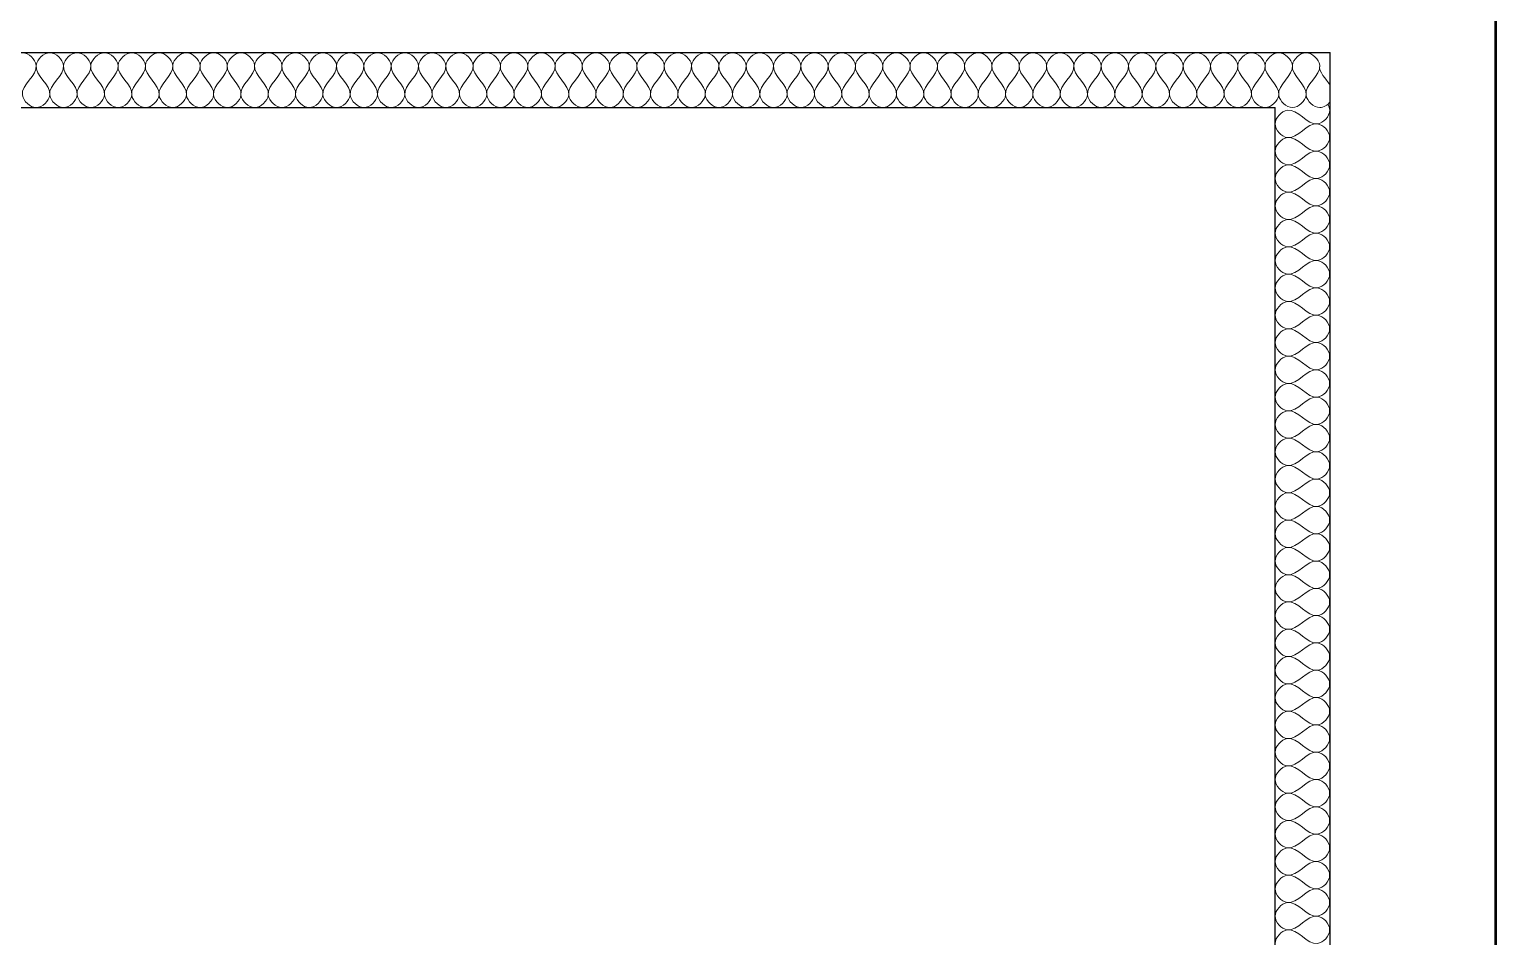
# Model space of a CAD drawing. Header units: metres. Extents: x 125 to 1179, y 511 to 749.
# Drawn here: x 1125.5 to 1178.6, y 560.8 to 593.7 of the extents above; entities that cross this region are included whole.
import ezdxf

# ---------------------------------------------------------------- set-up
doc = ezdxf.new("R2010")
doc.units = ezdxf.units.M
doc.layers.add('Text18', color=8, linetype='Continuous', lineweight=18)

msp = doc.modelspace()

# ---------------------------------------------------------------- linework, layer by layer
at = {"lineweight": 50}
msp.add_line((1178.635, 527.829), (1178.635, 627.829), dxfattribs=at)
for p, q in [((828.635, 592.829), (1172.635, 592.829)), ((1172.635, 527.829), (1172.635, 592.829)), ((830.635, 590.829), (1170.635, 590.829)), ((1170.635, 529.829), (1170.635, 590.829))]:
    msp.add_line(p, q)
at = {"layer": 'Text18', "color": 0, "ltscale": 0.5}
for points, knots in [([(1124.721, 592.364), (1124.751, 592.578), (1125.216, 593.042), (1126.101, 592.161), (1124.818, 591.478), (1125.489, 590.83), (1125.711, 590.829)], [2.217326, 2.217326, 2.217326, 2.217326, 2.553667, 2.890008, 3.49416, 3.830501, 3.830501, 3.830501, 3.830501]), ([(1125.711, 590.829), (1125.944, 590.832), (1126.595, 591.476), (1125.658, 591.981), (1125.711, 592.364)], [1.2768335, 1.2768335, 1.2768335, 1.2768335, 1.6131741, 2.2173264, 2.2173264, 2.2173264, 2.2173264]), ([(1125.711, 592.364), (1125.741, 592.578), (1126.206, 593.042), (1127.091, 592.161), (1125.809, 591.478), (1126.48, 590.83), (1126.701, 590.829)], [2.217326, 2.217326, 2.217326, 2.217326, 2.553667, 2.890008, 3.49416, 3.830501, 3.830501, 3.830501, 3.830501]), ([(1126.701, 590.829), (1126.934, 590.832), (1127.585, 591.476), (1126.648, 591.981), (1126.701, 592.364)], [1.2768335, 1.2768335, 1.2768335, 1.2768335, 1.6131741, 2.2173264, 2.2173264, 2.2173264, 2.2173264]), ([(1126.701, 592.364), (1126.731, 592.578), (1127.196, 593.042), (1128.082, 592.161), (1126.799, 591.478), (1127.47, 590.83), (1127.692, 590.829)], [2.217326, 2.217326, 2.217326, 2.217326, 2.553667, 2.890008, 3.49416, 3.830501, 3.830501, 3.830501, 3.830501]), ([(1127.692, 590.829), (1127.924, 590.832), (1128.575, 591.476), (1127.638, 591.981), (1127.692, 592.364)], [1.2768335, 1.2768335, 1.2768335, 1.2768335, 1.6131741, 2.2173264, 2.2173264, 2.2173264, 2.2173264]), ([(1127.692, 592.364), (1127.721, 592.578), (1128.187, 593.042), (1129.072, 592.161), (1127.789, 591.478), (1128.46, 590.83), (1128.682, 590.829)], [2.217326, 2.217326, 2.217326, 2.217326, 2.553667, 2.890008, 3.49416, 3.830501, 3.830501, 3.830501, 3.830501]), ([(1128.682, 590.829), (1128.915, 590.832), (1129.565, 591.476), (1128.629, 591.981), (1128.682, 592.364)], [1.2768335, 1.2768335, 1.2768335, 1.2768335, 1.6131741, 2.2173264, 2.2173264, 2.2173264, 2.2173264]), ([(1128.682, 592.364), (1128.712, 592.578), (1129.177, 593.042), (1130.062, 592.161), (1128.779, 591.478), (1129.45, 590.83), (1129.672, 590.829)], [2.217326, 2.217326, 2.217326, 2.217326, 2.553667, 2.890008, 3.49416, 3.830501, 3.830501, 3.830501, 3.830501]), ([(1129.672, 590.829), (1129.905, 590.832), (1130.556, 591.476), (1129.619, 591.981), (1129.672, 592.364)], [1.2768335, 1.2768335, 1.2768335, 1.2768335, 1.6131741, 2.2173264, 2.2173264, 2.2173264, 2.2173264]), ([(1129.672, 592.364), (1129.702, 592.578), (1130.167, 593.042), (1131.052, 592.161), (1129.77, 591.478), (1130.441, 590.83), (1130.662, 590.829)], [2.217326, 2.217326, 2.217326, 2.217326, 2.553667, 2.890008, 3.49416, 3.830501, 3.830501, 3.830501, 3.830501]), ([(1130.662, 590.829), (1130.895, 590.832), (1131.546, 591.476), (1130.609, 591.981), (1130.662, 592.364)], [1.2768335, 1.2768335, 1.2768335, 1.2768335, 1.6131741, 2.2173264, 2.2173264, 2.2173264, 2.2173264]), ([(1130.662, 592.364), (1130.692, 592.578), (1131.157, 593.042), (1132.043, 592.161), (1130.76, 591.478), (1131.431, 590.83), (1131.653, 590.829)], [2.217326, 2.217326, 2.217326, 2.217326, 2.553667, 2.890008, 3.49416, 3.830501, 3.830501, 3.830501, 3.830501]), ([(1131.653, 590.829), (1131.885, 590.832), (1132.536, 591.476), (1131.6, 591.981), (1131.653, 592.364)], [1.2768335, 1.2768335, 1.2768335, 1.2768335, 1.6131741, 2.2173264, 2.2173264, 2.2173264, 2.2173264]), ([(1131.653, 592.364), (1131.682, 592.578), (1132.148, 593.042), (1133.033, 592.161), (1131.75, 591.478), (1132.421, 590.83), (1132.643, 590.829)], [2.217326, 2.217326, 2.217326, 2.217326, 2.553667, 2.890008, 3.49416, 3.830501, 3.830501, 3.830501, 3.830501]), ([(1132.643, 590.829), (1132.876, 590.832), (1133.526, 591.476), (1132.59, 591.981), (1132.643, 592.364)], [1.2768335, 1.2768335, 1.2768335, 1.2768335, 1.6131741, 2.2173264, 2.2173264, 2.2173264, 2.2173264]), ([(1132.643, 592.364), (1132.673, 592.578), (1133.138, 593.042), (1134.023, 592.161), (1132.74, 591.478), (1133.411, 590.83), (1133.633, 590.829)], [2.217326, 2.217326, 2.217326, 2.217326, 2.553667, 2.890008, 3.49416, 3.830501, 3.830501, 3.830501, 3.830501]), ([(1133.633, 590.829), (1133.866, 590.832), (1134.517, 591.476), (1133.58, 591.981), (1133.633, 592.364)], [1.2768335, 1.2768335, 1.2768335, 1.2768335, 1.6131741, 2.2173264, 2.2173264, 2.2173264, 2.2173264]), ([(1133.633, 592.364), (1133.663, 592.578), (1134.128, 593.042), (1135.013, 592.161), (1133.731, 591.478), (1134.402, 590.83), (1134.623, 590.829)], [2.217326, 2.217326, 2.217326, 2.217326, 2.553667, 2.890008, 3.49416, 3.830501, 3.830501, 3.830501, 3.830501]), ([(1134.623, 590.829), (1134.856, 590.832), (1135.507, 591.476), (1134.57, 591.981), (1134.623, 592.364)], [1.2768335, 1.2768335, 1.2768335, 1.2768335, 1.6131741, 2.2173264, 2.2173264, 2.2173264, 2.2173264]), ([(1134.623, 592.364), (1134.653, 592.578), (1135.118, 593.042), (1136.004, 592.161), (1134.721, 591.478), (1135.392, 590.83), (1135.614, 590.829)], [2.217326, 2.217326, 2.217326, 2.217326, 2.553667, 2.890008, 3.49416, 3.830501, 3.830501, 3.830501, 3.830501]), ([(1135.614, 590.829), (1135.846, 590.832), (1136.497, 591.476), (1135.561, 591.981), (1135.614, 592.364)], [1.2768335, 1.2768335, 1.2768335, 1.2768335, 1.6131741, 2.2173264, 2.2173264, 2.2173264, 2.2173264]), ([(1135.614, 592.364), (1135.643, 592.578), (1136.109, 593.042), (1136.994, 592.161), (1135.711, 591.478), (1136.382, 590.83), (1136.604, 590.829)], [2.217326, 2.217326, 2.217326, 2.217326, 2.553667, 2.890008, 3.49416, 3.830501, 3.830501, 3.830501, 3.830501]), ([(1136.604, 590.829), (1136.837, 590.832), (1137.487, 591.476), (1136.551, 591.981), (1136.604, 592.364)], [1.2768335, 1.2768335, 1.2768335, 1.2768335, 1.6131741, 2.2173264, 2.2173264, 2.2173264, 2.2173264]), ([(1136.604, 592.364), (1136.634, 592.578), (1137.099, 593.042), (1137.984, 592.161), (1136.701, 591.478), (1137.372, 590.83), (1137.594, 590.829)], [2.217326, 2.217326, 2.217326, 2.217326, 2.553667, 2.890008, 3.49416, 3.830501, 3.830501, 3.830501, 3.830501]), ([(1137.594, 590.829), (1137.827, 590.832), (1138.478, 591.476), (1137.541, 591.981), (1137.594, 592.364)], [1.2768335, 1.2768335, 1.2768335, 1.2768335, 1.6131741, 2.2173264, 2.2173264, 2.2173264, 2.2173264]), ([(1137.594, 592.364), (1137.624, 592.578), (1138.089, 593.042), (1138.974, 592.161), (1137.692, 591.478), (1138.363, 590.83), (1138.584, 590.829)], [2.217326, 2.217326, 2.217326, 2.217326, 2.553667, 2.890008, 3.49416, 3.830501, 3.830501, 3.830501, 3.830501]), ([(1138.584, 590.829), (1138.817, 590.832), (1139.468, 591.476), (1138.531, 591.981), (1138.584, 592.364)], [1.2768335, 1.2768335, 1.2768335, 1.2768335, 1.6131741, 2.2173264, 2.2173264, 2.2173264, 2.2173264]), ([(1138.584, 592.364), (1138.614, 592.578), (1139.079, 593.042), (1139.965, 592.161), (1138.682, 591.478), (1139.353, 590.83), (1139.575, 590.829)], [2.217326, 2.217326, 2.217326, 2.217326, 2.553667, 2.890008, 3.49416, 3.830501, 3.830501, 3.830501, 3.830501]), ([(1139.575, 590.829), (1139.807, 590.832), (1140.458, 591.476), (1139.522, 591.981), (1139.575, 592.364)], [1.2768335, 1.2768335, 1.2768335, 1.2768335, 1.6131741, 2.2173264, 2.2173264, 2.2173264, 2.2173264]), ([(1139.575, 592.364), (1139.604, 592.578), (1140.07, 593.042), (1140.955, 592.161), (1139.672, 591.478), (1140.343, 590.83), (1140.565, 590.829)], [2.217326, 2.217326, 2.217326, 2.217326, 2.553667, 2.890008, 3.49416, 3.830501, 3.830501, 3.830501, 3.830501]), ([(1140.565, 590.829), (1140.798, 590.832), (1141.448, 591.476), (1140.512, 591.981), (1140.565, 592.364)], [1.2768335, 1.2768335, 1.2768335, 1.2768335, 1.6131741, 2.2173264, 2.2173264, 2.2173264, 2.2173264]), ([(1140.565, 592.364), (1140.595, 592.578), (1141.06, 593.042), (1141.945, 592.161), (1140.662, 591.478), (1141.333, 590.83), (1141.555, 590.829)], [2.217326, 2.217326, 2.217326, 2.217326, 2.553667, 2.890008, 3.49416, 3.830501, 3.830501, 3.830501, 3.830501]), ([(1141.555, 590.829), (1141.788, 590.832), (1142.439, 591.476), (1141.502, 591.981), (1141.555, 592.364)], [1.2768335, 1.2768335, 1.2768335, 1.2768335, 1.6131741, 2.2173264, 2.2173264, 2.2173264, 2.2173264]), ([(1141.555, 592.364), (1141.585, 592.578), (1142.05, 593.042), (1142.935, 592.161), (1141.653, 591.478), (1142.324, 590.83), (1142.546, 590.829)], [2.217326, 2.217326, 2.217326, 2.217326, 2.553667, 2.890008, 3.49416, 3.830501, 3.830501, 3.830501, 3.830501]), ([(1142.546, 590.829), (1142.778, 590.832), (1143.429, 591.476), (1142.492, 591.981), (1142.546, 592.364)], [1.2768335, 1.2768335, 1.2768335, 1.2768335, 1.6131741, 2.2173264, 2.2173264, 2.2173264, 2.2173264]), ([(1142.546, 592.364), (1142.575, 592.578), (1143.04, 593.042), (1143.926, 592.161), (1142.643, 591.478), (1143.314, 590.83), (1143.536, 590.829)], [2.217326, 2.217326, 2.217326, 2.217326, 2.553667, 2.890008, 3.49416, 3.830501, 3.830501, 3.830501, 3.830501]), ([(1143.536, 590.829), (1143.768, 590.832), (1144.419, 591.476), (1143.483, 591.981), (1143.536, 592.364)], [1.2768335, 1.2768335, 1.2768335, 1.2768335, 1.6131741, 2.2173264, 2.2173264, 2.2173264, 2.2173264]), ([(1143.536, 592.364), (1143.565, 592.578), (1144.031, 593.042), (1144.916, 592.161), (1143.633, 591.478), (1144.304, 590.83), (1144.526, 590.829)], [2.217326, 2.217326, 2.217326, 2.217326, 2.553667, 2.890008, 3.49416, 3.830501, 3.830501, 3.830501, 3.830501]), ([(1144.526, 590.829), (1144.759, 590.832), (1145.409, 591.476), (1144.473, 591.981), (1144.526, 592.364)], [1.2768335, 1.2768335, 1.2768335, 1.2768335, 1.6131741, 2.2173264, 2.2173264, 2.2173264, 2.2173264]), ([(1144.526, 592.364), (1144.556, 592.578), (1145.021, 593.042), (1145.906, 592.161), (1144.623, 591.478), (1145.294, 590.83), (1145.516, 590.829)], [2.217326, 2.217326, 2.217326, 2.217326, 2.553667, 2.890008, 3.49416, 3.830501, 3.830501, 3.830501, 3.830501]), ([(1145.516, 590.829), (1145.749, 590.832), (1146.4, 591.476), (1145.463, 591.981), (1145.516, 592.364)], [1.2768335, 1.2768335, 1.2768335, 1.2768335, 1.6131741, 2.2173264, 2.2173264, 2.2173264, 2.2173264]), ([(1145.516, 592.364), (1145.546, 592.578), (1146.011, 593.042), (1146.896, 592.161), (1145.614, 591.478), (1146.285, 590.83), (1146.507, 590.829)], [2.217326, 2.217326, 2.217326, 2.217326, 2.553667, 2.890008, 3.49416, 3.830501, 3.830501, 3.830501, 3.830501]), ([(1146.507, 590.829), (1146.739, 590.832), (1147.39, 591.476), (1146.453, 591.981), (1146.507, 592.364)], [1.2768335, 1.2768335, 1.2768335, 1.2768335, 1.6131741, 2.2173264, 2.2173264, 2.2173264, 2.2173264]), ([(1146.507, 592.364), (1146.536, 592.578), (1147.001, 593.042), (1147.887, 592.161), (1146.604, 591.478), (1147.275, 590.83), (1147.497, 590.829)], [2.217326, 2.217326, 2.217326, 2.217326, 2.553667, 2.890008, 3.49416, 3.830501, 3.830501, 3.830501, 3.830501]), ([(1147.497, 590.829), (1147.73, 590.832), (1148.38, 591.476), (1147.444, 591.981), (1147.497, 592.364)], [1.2768335, 1.2768335, 1.2768335, 1.2768335, 1.6131741, 2.2173264, 2.2173264, 2.2173264, 2.2173264]), ([(1147.497, 592.364), (1147.526, 592.578), (1147.992, 593.042), (1148.877, 592.161), (1147.594, 591.478), (1148.265, 590.83), (1148.487, 590.829)], [2.217326, 2.217326, 2.217326, 2.217326, 2.553667, 2.890008, 3.49416, 3.830501, 3.830501, 3.830501, 3.830501]), ([(1148.487, 590.829), (1148.72, 590.832), (1149.37, 591.476), (1148.434, 591.981), (1148.487, 592.364)], [1.2768335, 1.2768335, 1.2768335, 1.2768335, 1.6131741, 2.2173264, 2.2173264, 2.2173264, 2.2173264]), ([(1148.487, 592.364), (1148.517, 592.578), (1148.982, 593.042), (1149.867, 592.161), (1148.584, 591.478), (1149.255, 590.83), (1149.477, 590.829)], [2.217326, 2.217326, 2.217326, 2.217326, 2.553667, 2.890008, 3.49416, 3.830501, 3.830501, 3.830501, 3.830501]), ([(1149.477, 590.829), (1149.71, 590.832), (1150.361, 591.476), (1149.424, 591.981), (1149.477, 592.364)], [1.2768335, 1.2768335, 1.2768335, 1.2768335, 1.6131741, 2.2173264, 2.2173264, 2.2173264, 2.2173264]), ([(1149.477, 592.364), (1149.507, 592.578), (1149.972, 593.042), (1150.858, 592.161), (1149.575, 591.478), (1150.246, 590.83), (1150.468, 590.829)], [2.217326, 2.217326, 2.217326, 2.217326, 2.553667, 2.890008, 3.49416, 3.830501, 3.830501, 3.830501, 3.830501]), ([(1150.468, 590.829), (1150.7, 590.832), (1151.351, 591.476), (1150.414, 591.981), (1150.468, 592.364)], [1.2768335, 1.2768335, 1.2768335, 1.2768335, 1.6131741, 2.2173264, 2.2173264, 2.2173264, 2.2173264]), ([(1150.468, 592.364), (1150.497, 592.578), (1150.962, 593.042), (1151.848, 592.161), (1150.565, 591.478), (1151.236, 590.83), (1151.458, 590.829)], [2.217326, 2.217326, 2.217326, 2.217326, 2.553667, 2.890008, 3.49416, 3.830501, 3.830501, 3.830501, 3.830501]), ([(1151.458, 590.829), (1151.691, 590.832), (1152.341, 591.476), (1151.405, 591.981), (1151.458, 592.364)], [1.2768335, 1.2768335, 1.2768335, 1.2768335, 1.6131741, 2.2173264, 2.2173264, 2.2173264, 2.2173264]), ([(1151.458, 592.364), (1151.487, 592.578), (1151.953, 593.042), (1152.838, 592.161), (1151.555, 591.478), (1152.226, 590.83), (1152.448, 590.829)], [2.217326, 2.217326, 2.217326, 2.217326, 2.553667, 2.890008, 3.49416, 3.830501, 3.830501, 3.830501, 3.830501]), ([(1152.448, 590.829), (1152.681, 590.832), (1153.331, 591.476), (1152.395, 591.981), (1152.448, 592.364)], [1.2768335, 1.2768335, 1.2768335, 1.2768335, 1.6131741, 2.2173264, 2.2173264, 2.2173264, 2.2173264]), ([(1152.448, 592.364), (1152.478, 592.578), (1152.943, 593.042), (1153.828, 592.161), (1152.545, 591.478), (1153.216, 590.83), (1153.438, 590.829)], [2.217326, 2.217326, 2.217326, 2.217326, 2.553667, 2.890008, 3.49416, 3.830501, 3.830501, 3.830501, 3.830501]), ([(1153.438, 590.829), (1153.671, 590.832), (1154.322, 591.476), (1153.385, 591.981), (1153.438, 592.364)], [1.2768335, 1.2768335, 1.2768335, 1.2768335, 1.6131741, 2.2173264, 2.2173264, 2.2173264, 2.2173264]), ([(1153.438, 592.364), (1153.468, 592.578), (1153.933, 593.042), (1154.819, 592.161), (1153.536, 591.478), (1154.207, 590.83), (1154.429, 590.829)], [2.217326, 2.217326, 2.217326, 2.217326, 2.553667, 2.890008, 3.49416, 3.830501, 3.830501, 3.830501, 3.830501]), ([(1154.429, 590.829), (1154.661, 590.832), (1155.312, 591.476), (1154.375, 591.981), (1154.429, 592.364)], [1.2768335, 1.2768335, 1.2768335, 1.2768335, 1.6131741, 2.2173264, 2.2173264, 2.2173264, 2.2173264]), ([(1154.429, 592.364), (1154.458, 592.578), (1154.923, 593.042), (1155.809, 592.161), (1154.526, 591.478), (1155.197, 590.83), (1155.419, 590.829)], [2.217326, 2.217326, 2.217326, 2.217326, 2.553667, 2.890008, 3.49416, 3.830501, 3.830501, 3.830501, 3.830501]), ([(1155.419, 590.829), (1155.652, 590.832), (1156.302, 591.476), (1155.366, 591.981), (1155.419, 592.364)], [1.2768335, 1.2768335, 1.2768335, 1.2768335, 1.6131741, 2.2173264, 2.2173264, 2.2173264, 2.2173264]), ([(1155.419, 592.364), (1155.448, 592.578), (1155.914, 593.042), (1156.799, 592.161), (1155.516, 591.478), (1156.187, 590.83), (1156.409, 590.829)], [2.217326, 2.217326, 2.217326, 2.217326, 2.553667, 2.890008, 3.49416, 3.830501, 3.830501, 3.830501, 3.830501]), ([(1156.409, 590.829), (1156.642, 590.832), (1157.293, 591.476), (1156.356, 591.981), (1156.409, 592.364)], [1.2768335, 1.2768335, 1.2768335, 1.2768335, 1.6131741, 2.2173264, 2.2173264, 2.2173264, 2.2173264]), ([(1156.409, 592.364), (1156.439, 592.578), (1156.904, 593.042), (1157.789, 592.161), (1156.507, 591.478), (1157.177, 590.83), (1157.399, 590.829)], [2.217326, 2.217326, 2.217326, 2.217326, 2.553667, 2.890008, 3.49416, 3.830501, 3.830501, 3.830501, 3.830501]), ([(1157.399, 590.829), (1157.632, 590.832), (1158.283, 591.476), (1157.346, 591.981), (1157.399, 592.364)], [1.2768335, 1.2768335, 1.2768335, 1.2768335, 1.6131741, 2.2173264, 2.2173264, 2.2173264, 2.2173264]), ([(1157.399, 592.364), (1157.429, 592.578), (1157.894, 593.042), (1158.78, 592.161), (1157.497, 591.478), (1158.168, 590.83), (1158.39, 590.829)], [2.217326, 2.217326, 2.217326, 2.217326, 2.553667, 2.890008, 3.49416, 3.830501, 3.830501, 3.830501, 3.830501]), ([(1158.39, 590.829), (1158.622, 590.832), (1159.273, 591.476), (1158.336, 591.981), (1158.39, 592.364)], [1.2768335, 1.2768335, 1.2768335, 1.2768335, 1.6131741, 2.2173264, 2.2173264, 2.2173264, 2.2173264]), ([(1158.39, 592.364), (1158.419, 592.578), (1158.884, 593.042), (1159.77, 592.161), (1158.487, 591.478), (1159.158, 590.83), (1159.38, 590.829)], [2.217326, 2.217326, 2.217326, 2.217326, 2.553667, 2.890008, 3.49416, 3.830501, 3.830501, 3.830501, 3.830501]), ([(1159.38, 590.829), (1159.613, 590.832), (1160.263, 591.476), (1159.327, 591.981), (1159.38, 592.364)], [1.2768335, 1.2768335, 1.2768335, 1.2768335, 1.6131741, 2.2173264, 2.2173264, 2.2173264, 2.2173264]), ([(1159.38, 592.364), (1159.409, 592.578), (1159.875, 593.042), (1160.76, 592.161), (1159.477, 591.478), (1160.148, 590.83), (1160.37, 590.829)], [2.217326, 2.217326, 2.217326, 2.217326, 2.553667, 2.890008, 3.49416, 3.830501, 3.830501, 3.830501, 3.830501]), ([(1160.37, 590.829), (1160.603, 590.832), (1161.254, 591.476), (1160.317, 591.981), (1160.37, 592.364)], [1.2768335, 1.2768335, 1.2768335, 1.2768335, 1.6131741, 2.2173264, 2.2173264, 2.2173264, 2.2173264]), ([(1160.37, 592.364), (1160.4, 592.578), (1160.865, 593.042), (1161.75, 592.161), (1160.468, 591.478), (1161.138, 590.83), (1161.36, 590.829)], [2.217326, 2.217326, 2.217326, 2.217326, 2.553667, 2.890008, 3.49416, 3.830501, 3.830501, 3.830501, 3.830501]), ([(1161.36, 590.829), (1161.593, 590.832), (1162.244, 591.476), (1161.307, 591.981), (1161.36, 592.364)], [1.2768335, 1.2768335, 1.2768335, 1.2768335, 1.6131741, 2.2173264, 2.2173264, 2.2173264, 2.2173264]), ([(1161.36, 592.364), (1161.39, 592.578), (1161.855, 593.042), (1162.741, 592.161), (1161.458, 591.478), (1162.129, 590.83), (1162.351, 590.829)], [2.217326, 2.217326, 2.217326, 2.217326, 2.553667, 2.890008, 3.49416, 3.830501, 3.830501, 3.830501, 3.830501]), ([(1162.351, 590.829), (1162.583, 590.832), (1163.234, 591.476), (1162.297, 591.981), (1162.351, 592.364)], [1.2768335, 1.2768335, 1.2768335, 1.2768335, 1.6131741, 2.2173264, 2.2173264, 2.2173264, 2.2173264]), ([(1162.351, 592.364), (1162.38, 592.578), (1162.845, 593.042), (1163.731, 592.161), (1162.448, 591.478), (1163.119, 590.83), (1163.341, 590.829)], [2.217326, 2.217326, 2.217326, 2.217326, 2.553667, 2.890008, 3.49416, 3.830501, 3.830501, 3.830501, 3.830501]), ([(1163.341, 590.829), (1163.574, 590.832), (1164.224, 591.476), (1163.288, 591.981), (1163.341, 592.364)], [1.2768335, 1.2768335, 1.2768335, 1.2768335, 1.6131741, 2.2173264, 2.2173264, 2.2173264, 2.2173264]), ([(1163.341, 592.364), (1163.37, 592.578), (1163.836, 593.042), (1164.721, 592.161), (1163.438, 591.478), (1164.109, 590.83), (1164.331, 590.829)], [2.217326, 2.217326, 2.217326, 2.217326, 2.553667, 2.890008, 3.49416, 3.830501, 3.830501, 3.830501, 3.830501]), ([(1164.331, 590.829), (1164.564, 590.832), (1165.215, 591.476), (1164.278, 591.981), (1164.331, 592.364)], [1.2768335, 1.2768335, 1.2768335, 1.2768335, 1.6131741, 2.2173264, 2.2173264, 2.2173264, 2.2173264]), ([(1164.331, 592.364), (1164.361, 592.578), (1164.826, 593.042), (1165.711, 592.161), (1164.429, 591.478), (1165.099, 590.83), (1165.321, 590.829)], [2.217326, 2.217326, 2.217326, 2.217326, 2.553667, 2.890008, 3.49416, 3.830501, 3.830501, 3.830501, 3.830501]), ([(1165.321, 590.829), (1165.554, 590.832), (1166.205, 591.476), (1165.268, 591.981), (1165.321, 592.364)], [1.2768335, 1.2768335, 1.2768335, 1.2768335, 1.6131741, 2.2173264, 2.2173264, 2.2173264, 2.2173264]), ([(1165.321, 592.364), (1165.351, 592.578), (1165.816, 593.042), (1166.702, 592.161), (1165.419, 591.478), (1166.09, 590.83), (1166.312, 590.829)], [2.217326, 2.217326, 2.217326, 2.217326, 2.553667, 2.890008, 3.49416, 3.830501, 3.830501, 3.830501, 3.830501]), ([(1166.312, 590.829), (1166.544, 590.832), (1167.195, 591.476), (1166.258, 591.981), (1166.312, 592.364)], [1.2768335, 1.2768335, 1.2768335, 1.2768335, 1.6131741, 2.2173264, 2.2173264, 2.2173264, 2.2173264]), ([(1166.312, 592.364), (1166.341, 592.578), (1166.806, 593.042), (1167.692, 592.161), (1166.409, 591.478), (1167.08, 590.83), (1167.302, 590.829)], [2.217326, 2.217326, 2.217326, 2.217326, 2.553667, 2.890008, 3.49416, 3.830501, 3.830501, 3.830501, 3.830501]), ([(1167.302, 590.829), (1167.535, 590.832), (1168.185, 591.476), (1167.249, 591.981), (1167.302, 592.364)], [1.2768335, 1.2768335, 1.2768335, 1.2768335, 1.6131741, 2.2173264, 2.2173264, 2.2173264, 2.2173264]), ([(1167.302, 592.364), (1167.331, 592.578), (1167.797, 593.042), (1168.682, 592.161), (1167.399, 591.478), (1168.07, 590.83), (1168.292, 590.829)], [2.217326, 2.217326, 2.217326, 2.217326, 2.553667, 2.890008, 3.49416, 3.830501, 3.830501, 3.830501, 3.830501]), ([(1168.292, 590.829), (1168.525, 590.832), (1169.176, 591.476), (1168.239, 591.981), (1168.292, 592.364)], [1.2768335, 1.2768335, 1.2768335, 1.2768335, 1.6131741, 2.2173264, 2.2173264, 2.2173264, 2.2173264]), ([(1168.292, 592.364), (1168.322, 592.578), (1168.787, 593.042), (1169.672, 592.161), (1168.39, 591.478), (1169.06, 590.83), (1169.282, 590.829)], [2.217326, 2.217326, 2.217326, 2.217326, 2.553667, 2.890008, 3.49416, 3.830501, 3.830501, 3.830501, 3.830501]), ([(1169.282, 590.829), (1169.515, 590.832), (1170.166, 591.476), (1169.229, 591.981), (1169.282, 592.364)], [1.2768335, 1.2768335, 1.2768335, 1.2768335, 1.6131741, 2.2173264, 2.2173264, 2.2173264, 2.2173264]), ([(1169.282, 592.364), (1169.312, 592.578), (1169.777, 593.042), (1170.663, 592.161), (1169.38, 591.478), (1170.051, 590.83), (1170.273, 590.829)], [2.217326, 2.217326, 2.217326, 2.217326, 2.553667, 2.890008, 3.49416, 3.830501, 3.830501, 3.830501, 3.830501]), ([(1170.273, 590.829), (1170.505, 590.832), (1171.156, 591.476), (1170.219, 591.981), (1170.273, 592.364)], [1.2768335, 1.2768335, 1.2768335, 1.2768335, 1.6131741, 2.2173264, 2.2173264, 2.2173264, 2.2173264]), ([(1170.273, 592.364), (1170.302, 592.578), (1170.767, 593.042), (1171.653, 592.161), (1170.37, 591.478), (1171.041, 590.83), (1171.263, 590.829)], [2.217326, 2.217326, 2.217326, 2.217326, 2.553667, 2.890008, 3.49416, 3.830501, 3.830501, 3.830501, 3.830501]), ([(1171.263, 590.829), (1171.496, 590.832), (1172.146, 591.476), (1171.21, 591.981), (1171.263, 592.364)], [1.2768335, 1.2768335, 1.2768335, 1.2768335, 1.6131741, 2.2173264, 2.2173264, 2.2173264, 2.2173264]), ([(1171.263, 592.364), (1171.293, 592.578), (1171.758, 593.042), (1172.643, 592.161), (1171.36, 591.478), (1172.031, 590.83), (1172.253, 590.829)], [2.217326, 2.217326, 2.217326, 2.217326, 2.553667, 2.890008, 3.49416, 3.830501, 3.830501, 3.830501, 3.830501]), ([(1172.55, 590.95), (1172.591, 590.881), (1172.691, 590.573), (1171.966, 589.845), (1171.283, 591.128), (1170.636, 590.457), (1170.635, 590.235)], [2.444294, 2.444294, 2.444294, 2.444294, 2.553667, 2.890008, 3.49416, 3.830501, 3.830501, 3.830501, 3.830501]), ([(1170.635, 590.235), (1170.637, 590.002), (1171.282, 589.351), (1171.786, 590.288), (1172.17, 590.235)], [1.2768335, 1.2768335, 1.2768335, 1.2768335, 1.6131741, 2.2173264, 2.2173264, 2.2173264, 2.2173264]), ([(1172.17, 590.235), (1172.383, 590.205), (1172.847, 589.74), (1171.966, 588.855), (1171.283, 590.137), (1170.636, 589.466), (1170.635, 589.244)], [2.217326, 2.217326, 2.217326, 2.217326, 2.553667, 2.890008, 3.49416, 3.830501, 3.830501, 3.830501, 3.830501]), ([(1170.635, 589.244), (1170.637, 589.012), (1171.282, 588.361), (1171.786, 589.298), (1172.17, 589.244)], [1.2768335, 1.2768335, 1.2768335, 1.2768335, 1.6131741, 2.2173264, 2.2173264, 2.2173264, 2.2173264]), ([(1172.17, 589.244), (1172.383, 589.215), (1172.847, 588.75), (1171.966, 587.864), (1171.283, 589.147), (1170.636, 588.476), (1170.635, 588.254)], [2.217326, 2.217326, 2.217326, 2.217326, 2.553667, 2.890008, 3.49416, 3.830501, 3.830501, 3.830501, 3.830501]), ([(1170.635, 588.254), (1170.637, 588.022), (1171.282, 587.371), (1171.786, 588.307), (1172.17, 588.254)], [1.2768335, 1.2768335, 1.2768335, 1.2768335, 1.6131741, 2.2173264, 2.2173264, 2.2173264, 2.2173264]), ([(1172.17, 588.254), (1172.383, 588.225), (1172.847, 587.759), (1171.966, 586.874), (1171.283, 588.157), (1170.636, 587.486), (1170.635, 587.264)], [2.217326, 2.217326, 2.217326, 2.217326, 2.553667, 2.890008, 3.49416, 3.830501, 3.830501, 3.830501, 3.830501]), ([(1170.635, 587.264), (1170.637, 587.031), (1171.282, 586.381), (1171.786, 587.317), (1172.17, 587.264)], [1.2768335, 1.2768335, 1.2768335, 1.2768335, 1.6131741, 2.2173264, 2.2173264, 2.2173264, 2.2173264]), ([(1172.17, 587.264), (1172.383, 587.234), (1172.847, 586.769), (1171.966, 585.884), (1171.283, 587.167), (1170.636, 586.496), (1170.635, 586.274)], [2.217326, 2.217326, 2.217326, 2.217326, 2.553667, 2.890008, 3.49416, 3.830501, 3.830501, 3.830501, 3.830501]), ([(1170.635, 586.274), (1170.637, 586.041), (1171.282, 585.39), (1171.786, 586.327), (1172.17, 586.274)], [1.2768335, 1.2768335, 1.2768335, 1.2768335, 1.6131741, 2.2173264, 2.2173264, 2.2173264, 2.2173264]), ([(1172.17, 586.274), (1172.383, 586.244), (1172.847, 585.779), (1171.966, 584.894), (1171.283, 586.176), (1170.636, 585.505), (1170.635, 585.283)], [2.217326, 2.217326, 2.217326, 2.217326, 2.553667, 2.890008, 3.49416, 3.830501, 3.830501, 3.830501, 3.830501]), ([(1170.635, 585.283), (1170.637, 585.051), (1171.282, 584.4), (1171.786, 585.337), (1172.17, 585.283)], [1.2768335, 1.2768335, 1.2768335, 1.2768335, 1.6131741, 2.2173264, 2.2173264, 2.2173264, 2.2173264]), ([(1172.17, 585.283), (1172.383, 585.254), (1172.847, 584.789), (1171.966, 583.903), (1171.283, 585.186), (1170.636, 584.515), (1170.635, 584.293)], [2.217326, 2.217326, 2.217326, 2.217326, 2.553667, 2.890008, 3.49416, 3.830501, 3.830501, 3.830501, 3.830501]), ([(1170.635, 584.293), (1170.637, 584.061), (1171.282, 583.41), (1171.786, 584.346), (1172.17, 584.293)], [1.2768335, 1.2768335, 1.2768335, 1.2768335, 1.6131741, 2.2173264, 2.2173264, 2.2173264, 2.2173264]), ([(1172.17, 584.293), (1172.383, 584.264), (1172.847, 583.798), (1171.966, 582.913), (1171.283, 584.196), (1170.636, 583.525), (1170.635, 583.303)], [2.217326, 2.217326, 2.217326, 2.217326, 2.553667, 2.890008, 3.49416, 3.830501, 3.830501, 3.830501, 3.830501]), ([(1170.635, 583.303), (1170.637, 583.07), (1171.282, 582.42), (1171.786, 583.356), (1172.17, 583.303)], [1.2768335, 1.2768335, 1.2768335, 1.2768335, 1.6131741, 2.2173264, 2.2173264, 2.2173264, 2.2173264]), ([(1172.17, 583.303), (1172.383, 583.273), (1172.847, 582.808), (1171.966, 581.923), (1171.283, 583.206), (1170.636, 582.535), (1170.635, 582.313)], [2.217326, 2.217326, 2.217326, 2.217326, 2.553667, 2.890008, 3.49416, 3.830501, 3.830501, 3.830501, 3.830501]), ([(1170.635, 582.313), (1170.637, 582.08), (1171.282, 581.429), (1171.786, 582.366), (1172.17, 582.313)], [1.2768335, 1.2768335, 1.2768335, 1.2768335, 1.6131741, 2.2173264, 2.2173264, 2.2173264, 2.2173264]), ([(1172.17, 582.313), (1172.383, 582.283), (1172.847, 581.818), (1171.966, 580.932), (1171.283, 582.215), (1170.636, 581.544), (1170.635, 581.322)], [2.217326, 2.217326, 2.217326, 2.217326, 2.553667, 2.890008, 3.49416, 3.830501, 3.830501, 3.830501, 3.830501]), ([(1170.635, 581.322), (1170.637, 581.09), (1171.282, 580.439), (1171.786, 581.376), (1172.17, 581.322)], [1.2768335, 1.2768335, 1.2768335, 1.2768335, 1.6131741, 2.2173264, 2.2173264, 2.2173264, 2.2173264]), ([(1172.17, 581.322), (1172.383, 581.293), (1172.847, 580.828), (1171.966, 579.942), (1171.283, 581.225), (1170.636, 580.554), (1170.635, 580.332)], [2.217326, 2.217326, 2.217326, 2.217326, 2.553667, 2.890008, 3.49416, 3.830501, 3.830501, 3.830501, 3.830501]), ([(1170.635, 580.332), (1170.637, 580.099), (1171.282, 579.449), (1171.786, 580.385), (1172.17, 580.332)], [1.2768335, 1.2768335, 1.2768335, 1.2768335, 1.6131741, 2.2173264, 2.2173264, 2.2173264, 2.2173264]), ([(1172.17, 580.332), (1172.383, 580.303), (1172.847, 579.837), (1171.966, 578.952), (1171.283, 580.235), (1170.636, 579.564), (1170.635, 579.342)], [2.217326, 2.217326, 2.217326, 2.217326, 2.553667, 2.890008, 3.49416, 3.830501, 3.830501, 3.830501, 3.830501]), ([(1170.635, 579.342), (1170.637, 579.109), (1171.282, 578.459), (1171.786, 579.395), (1172.17, 579.342)], [1.2768335, 1.2768335, 1.2768335, 1.2768335, 1.6131741, 2.2173264, 2.2173264, 2.2173264, 2.2173264]), ([(1172.17, 579.342), (1172.383, 579.312), (1172.847, 578.847), (1171.966, 577.962), (1171.283, 579.245), (1170.636, 578.574), (1170.635, 578.352)], [2.217326, 2.217326, 2.217326, 2.217326, 2.553667, 2.890008, 3.49416, 3.830501, 3.830501, 3.830501, 3.830501]), ([(1170.635, 578.352), (1170.637, 578.119), (1171.282, 577.468), (1171.786, 578.405), (1172.17, 578.352)], [1.2768335, 1.2768335, 1.2768335, 1.2768335, 1.6131741, 2.2173264, 2.2173264, 2.2173264, 2.2173264]), ([(1172.17, 578.352), (1172.383, 578.322), (1172.847, 577.857), (1171.966, 576.971), (1171.283, 578.254), (1170.636, 577.583), (1170.635, 577.361)], [2.217326, 2.217326, 2.217326, 2.217326, 2.553667, 2.890008, 3.49416, 3.830501, 3.830501, 3.830501, 3.830501]), ([(1170.635, 577.361), (1170.637, 577.129), (1171.282, 576.478), (1171.786, 577.415), (1172.17, 577.361)], [1.2768335, 1.2768335, 1.2768335, 1.2768335, 1.6131741, 2.2173264, 2.2173264, 2.2173264, 2.2173264]), ([(1172.17, 577.361), (1172.383, 577.332), (1172.847, 576.867), (1171.966, 575.981), (1171.283, 577.264), (1170.636, 576.593), (1170.635, 576.371)], [2.217326, 2.217326, 2.217326, 2.217326, 2.553667, 2.890008, 3.49416, 3.830501, 3.830501, 3.830501, 3.830501]), ([(1170.635, 576.371), (1170.637, 576.138), (1171.282, 575.488), (1171.786, 576.424), (1172.17, 576.371)], [1.2768335, 1.2768335, 1.2768335, 1.2768335, 1.6131741, 2.2173264, 2.2173264, 2.2173264, 2.2173264]), ([(1172.17, 576.371), (1172.383, 576.342), (1172.847, 575.876), (1171.966, 574.991), (1171.283, 576.274), (1170.636, 575.603), (1170.635, 575.381)], [2.217326, 2.217326, 2.217326, 2.217326, 2.553667, 2.890008, 3.49416, 3.830501, 3.830501, 3.830501, 3.830501]), ([(1170.635, 575.381), (1170.637, 575.148), (1171.282, 574.497), (1171.786, 575.434), (1172.17, 575.381)], [1.2768335, 1.2768335, 1.2768335, 1.2768335, 1.6131741, 2.2173264, 2.2173264, 2.2173264, 2.2173264]), ([(1172.17, 575.381), (1172.383, 575.351), (1172.847, 574.886), (1171.966, 574.001), (1171.283, 575.283), (1170.636, 574.613), (1170.635, 574.391)], [2.217326, 2.217326, 2.217326, 2.217326, 2.553667, 2.890008, 3.49416, 3.830501, 3.830501, 3.830501, 3.830501]), ([(1170.635, 574.391), (1170.637, 574.158), (1171.282, 573.507), (1171.786, 574.444), (1172.17, 574.391)], [1.2768335, 1.2768335, 1.2768335, 1.2768335, 1.6131741, 2.2173264, 2.2173264, 2.2173264, 2.2173264]), ([(1172.17, 574.391), (1172.383, 574.361), (1172.847, 573.896), (1171.966, 573.01), (1171.283, 574.293), (1170.636, 573.622), (1170.635, 573.4)], [2.217326, 2.217326, 2.217326, 2.217326, 2.553667, 2.890008, 3.49416, 3.830501, 3.830501, 3.830501, 3.830501]), ([(1170.635, 573.4), (1170.637, 573.168), (1171.282, 572.517), (1171.786, 573.454), (1172.17, 573.4)], [1.2768335, 1.2768335, 1.2768335, 1.2768335, 1.6131741, 2.2173264, 2.2173264, 2.2173264, 2.2173264]), ([(1172.17, 573.4), (1172.383, 573.371), (1172.847, 572.906), (1171.966, 572.02), (1171.283, 573.303), (1170.636, 572.632), (1170.635, 572.41)], [2.217326, 2.217326, 2.217326, 2.217326, 2.553667, 2.890008, 3.49416, 3.830501, 3.830501, 3.830501, 3.830501]), ([(1170.635, 572.41), (1170.637, 572.177), (1171.282, 571.527), (1171.786, 572.463), (1172.17, 572.41)], [1.2768335, 1.2768335, 1.2768335, 1.2768335, 1.6131741, 2.2173264, 2.2173264, 2.2173264, 2.2173264]), ([(1172.17, 572.41), (1172.383, 572.381), (1172.847, 571.915), (1171.966, 571.03), (1171.283, 572.313), (1170.636, 571.642), (1170.635, 571.42)], [2.217326, 2.217326, 2.217326, 2.217326, 2.553667, 2.890008, 3.49416, 3.830501, 3.830501, 3.830501, 3.830501]), ([(1170.635, 571.42), (1170.637, 571.187), (1171.282, 570.536), (1171.786, 571.473), (1172.17, 571.42)], [1.2768335, 1.2768335, 1.2768335, 1.2768335, 1.6131741, 2.2173264, 2.2173264, 2.2173264, 2.2173264]), ([(1172.17, 571.42), (1172.383, 571.39), (1172.847, 570.925), (1171.966, 570.04), (1171.283, 571.322), (1170.636, 570.652), (1170.635, 570.43)], [2.217326, 2.217326, 2.217326, 2.217326, 2.553667, 2.890008, 3.49416, 3.830501, 3.830501, 3.830501, 3.830501]), ([(1170.635, 570.43), (1170.637, 570.197), (1171.282, 569.546), (1171.786, 570.483), (1172.17, 570.43)], [1.2768335, 1.2768335, 1.2768335, 1.2768335, 1.6131741, 2.2173264, 2.2173264, 2.2173264, 2.2173264]), ([(1172.17, 570.43), (1172.383, 570.4), (1172.847, 569.935), (1171.966, 569.049), (1171.283, 570.332), (1170.636, 569.661), (1170.635, 569.439)], [2.217326, 2.217326, 2.217326, 2.217326, 2.553667, 2.890008, 3.49416, 3.830501, 3.830501, 3.830501, 3.830501]), ([(1170.635, 569.439), (1170.637, 569.207), (1171.282, 568.556), (1171.786, 569.493), (1172.17, 569.439)], [1.2768335, 1.2768335, 1.2768335, 1.2768335, 1.6131741, 2.2173264, 2.2173264, 2.2173264, 2.2173264]), ([(1172.17, 569.439), (1172.383, 569.41), (1172.847, 568.945), (1171.966, 568.059), (1171.283, 569.342), (1170.636, 568.671), (1170.635, 568.449)], [2.217326, 2.217326, 2.217326, 2.217326, 2.553667, 2.890008, 3.49416, 3.830501, 3.830501, 3.830501, 3.830501]), ([(1170.635, 568.449), (1170.637, 568.216), (1171.282, 567.566), (1171.786, 568.502), (1172.17, 568.449)], [1.2768335, 1.2768335, 1.2768335, 1.2768335, 1.6131741, 2.2173264, 2.2173264, 2.2173264, 2.2173264]), ([(1172.17, 568.449), (1172.383, 568.42), (1172.847, 567.954), (1171.966, 567.069), (1171.283, 568.352), (1170.636, 567.681), (1170.635, 567.459)], [2.217326, 2.217326, 2.217326, 2.217326, 2.553667, 2.890008, 3.49416, 3.830501, 3.830501, 3.830501, 3.830501]), ([(1170.635, 567.459), (1170.637, 567.226), (1171.282, 566.575), (1171.786, 567.512), (1172.17, 567.459)], [1.2768335, 1.2768335, 1.2768335, 1.2768335, 1.6131741, 2.2173264, 2.2173264, 2.2173264, 2.2173264]), ([(1172.17, 567.459), (1172.383, 567.429), (1172.847, 566.964), (1171.966, 566.079), (1171.283, 567.361), (1170.636, 566.691), (1170.635, 566.469)], [2.217326, 2.217326, 2.217326, 2.217326, 2.553667, 2.890008, 3.49416, 3.830501, 3.830501, 3.830501, 3.830501]), ([(1170.635, 566.469), (1170.637, 566.236), (1171.282, 565.585), (1171.786, 566.522), (1172.17, 566.469)], [1.2768335, 1.2768335, 1.2768335, 1.2768335, 1.6131741, 2.2173264, 2.2173264, 2.2173264, 2.2173264]), ([(1172.17, 566.469), (1172.383, 566.439), (1172.847, 565.974), (1171.966, 565.088), (1171.283, 566.371), (1170.636, 565.7), (1170.635, 565.478)], [2.217326, 2.217326, 2.217326, 2.217326, 2.553667, 2.890008, 3.49416, 3.830501, 3.830501, 3.830501, 3.830501]), ([(1170.635, 565.478), (1170.637, 565.246), (1171.282, 564.595), (1171.786, 565.532), (1172.17, 565.478)], [1.2768335, 1.2768335, 1.2768335, 1.2768335, 1.6131741, 2.2173264, 2.2173264, 2.2173264, 2.2173264]), ([(1172.17, 565.478), (1172.383, 565.449), (1172.847, 564.984), (1171.966, 564.098), (1171.283, 565.381), (1170.636, 564.71), (1170.635, 564.488)], [2.217326, 2.217326, 2.217326, 2.217326, 2.553667, 2.890008, 3.49416, 3.830501, 3.830501, 3.830501, 3.830501]), ([(1170.635, 564.488), (1170.637, 564.255), (1171.282, 563.605), (1171.786, 564.541), (1172.17, 564.488)], [1.2768335, 1.2768335, 1.2768335, 1.2768335, 1.6131741, 2.2173264, 2.2173264, 2.2173264, 2.2173264]), ([(1172.17, 564.488), (1172.383, 564.459), (1172.847, 563.993), (1171.966, 563.108), (1171.283, 564.391), (1170.636, 563.72), (1170.635, 563.498)], [2.217326, 2.217326, 2.217326, 2.217326, 2.553667, 2.890008, 3.49416, 3.830501, 3.830501, 3.830501, 3.830501]), ([(1170.635, 563.498), (1170.637, 563.265), (1171.282, 562.614), (1171.786, 563.551), (1172.17, 563.498)], [1.2768335, 1.2768335, 1.2768335, 1.2768335, 1.6131741, 2.2173264, 2.2173264, 2.2173264, 2.2173264]), ([(1172.17, 563.498), (1172.383, 563.468), (1172.847, 563.003), (1171.966, 562.118), (1171.283, 563.4), (1170.636, 562.73), (1170.635, 562.508)], [2.217326, 2.217326, 2.217326, 2.217326, 2.553667, 2.890008, 3.49416, 3.830501, 3.830501, 3.830501, 3.830501]), ([(1170.635, 562.508), (1170.637, 562.275), (1171.282, 561.624), (1171.786, 562.561), (1172.17, 562.508)], [1.2768335, 1.2768335, 1.2768335, 1.2768335, 1.6131741, 2.2173264, 2.2173264, 2.2173264, 2.2173264]), ([(1172.17, 562.508), (1172.383, 562.478), (1172.847, 562.013), (1171.966, 561.127), (1171.283, 562.41), (1170.636, 561.739), (1170.635, 561.517)], [2.217326, 2.217326, 2.217326, 2.217326, 2.553667, 2.890008, 3.49416, 3.830501, 3.830501, 3.830501, 3.830501]), ([(1170.635, 561.517), (1170.637, 561.285), (1171.282, 560.634), (1171.786, 561.571), (1172.17, 561.517)], [1.2768335, 1.2768335, 1.2768335, 1.2768335, 1.6131741, 2.2173264, 2.2173264, 2.2173264, 2.2173264]), ([(1172.17, 561.517), (1172.383, 561.488), (1172.847, 561.023), (1171.966, 560.137), (1171.283, 561.42), (1170.636, 560.749), (1170.635, 560.527)], [2.217326, 2.217326, 2.217326, 2.217326, 2.553667, 2.890008, 3.49416, 3.830501, 3.830501, 3.830501, 3.830501])]:
    msp.add_open_spline(points, degree=3, knots=knots, dxfattribs=at)
for points in [[(1172.635, 591.637), (1172.477, 591.876), (1172.217, 592.107), (1172.253, 592.364)], [(1172.253, 590.829), (1172.396, 590.831), (1172.539, 590.918), (1172.635, 591.035)]]:
    msp.add_open_spline(points, degree=3, dxfattribs=at)

doc.saveas('drawing.dxf')
